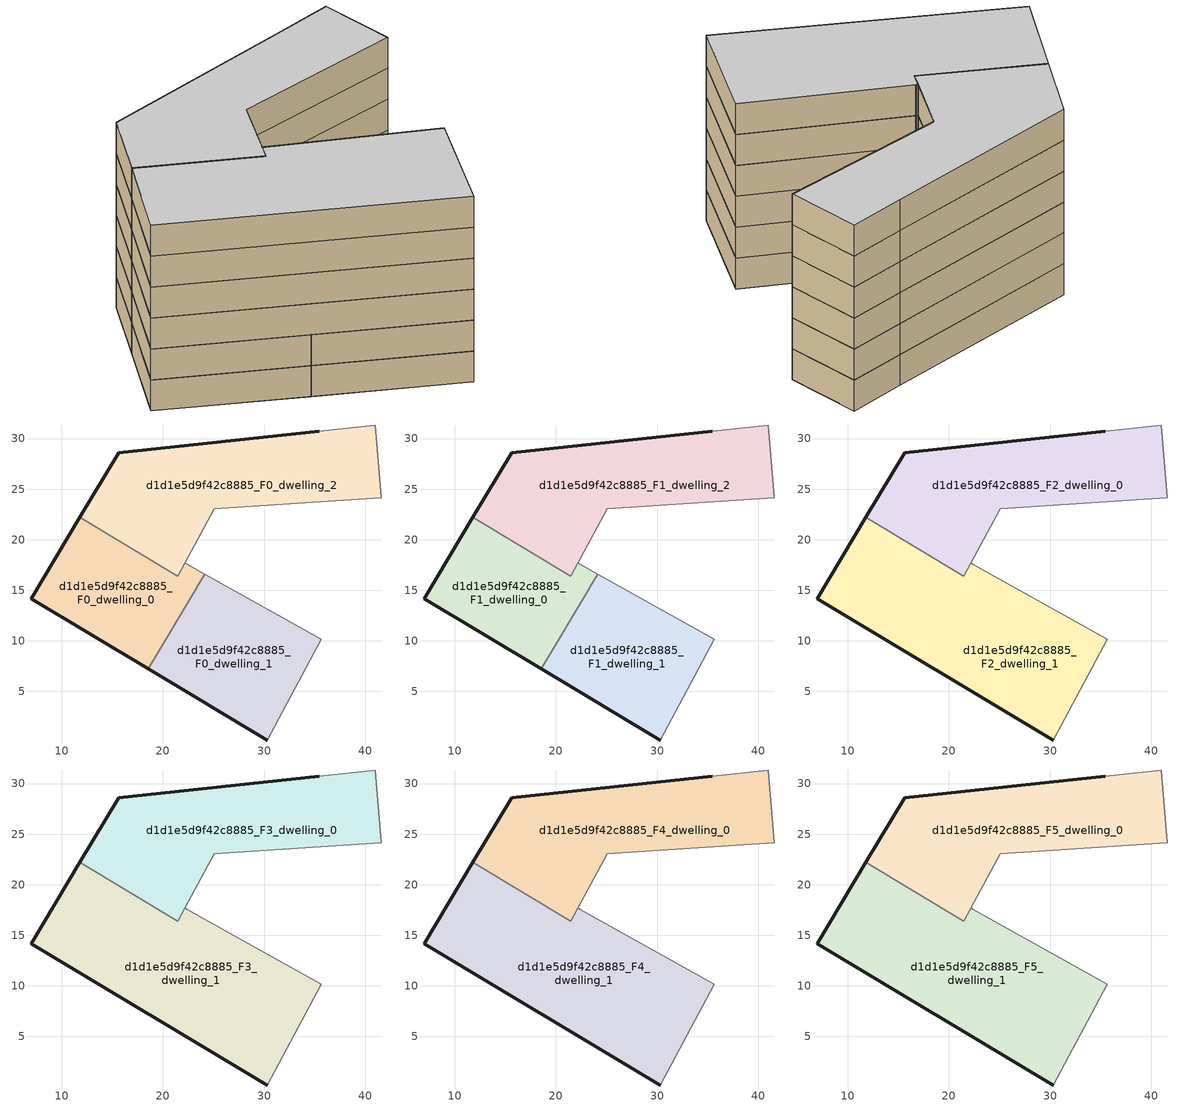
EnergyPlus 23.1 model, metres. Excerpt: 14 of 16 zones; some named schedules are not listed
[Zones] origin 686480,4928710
d1d1e5d9f42c8885_F0_dwelling_0
 floor ground (EU_floor_Construction): 18.54,7.24 23.36,15.27 24.15,16.58 22.31,17.61 22.18,17.68 21.48,16.4 11.79,22.21 6.97,14.18 z0
 wall outside (EU_wall_Construction): 18.55,7.24 6.97,14.18 11.79,22.21 z0:3
 wall adiabatic (EU_wall_Construction): 22.18,17.68 22.31,17.61 24.15,16.58 z0:3
 wall to d1d1e5d9f42c8885_F0_dwelling_1 (EU_wall_Construction): 24.15,16.58 23.36,15.27 18.55,7.24 z0:3
 wall to d1d1e5d9f42c8885_F0_dwelling_2 (EU_wall_Construction): 11.79,22.21 21.48,16.4 22.18,17.68 z0:3
d1d1e5d9f42c8885_F0_dwelling_1
 floor ground (EU_floor_Construction): 30.3,0.19 35.64,10.14 24.15,16.58 23.36,15.27 18.55,7.24 z0
 wall outside (EU_wall_Construction): 30.3,0.19 18.55,7.24 z0:3
 wall adiabatic (EU_wall_Construction): 24.15,16.58 35.64,10.14 30.3,0.19 z0:3
d1d1e5d9f42c8885_F0_dwelling_2
 floor ground (EU_floor_Construction): 41.59,24.15 41,31.34 35.44,30.72 15.62,28.61 11.79,22.21 21.48,16.4 25.08,23.04 z0
 wall outside (EU_wall_Construction): 11.79,22.21 15.62,28.61 35.44,30.72 z0:3
 wall adiabatic (EU_wall_Construction): 35.44,30.72 41,31.34 41.59,24.15 25.08,23.04 22.18,17.68 z0:3
d1d1e5d9f42c8885_F1_dwelling_0
 floor to d1d1e5d9f42c8885_F0_dwelling_0 (EU_floor_Construction): 18.54,7.24 23.36,15.27 24.15,16.58 22.31,17.61 22.18,17.68 21.48,16.4 11.79,22.21 6.97,14.18 z3
 wall outside (EU_wall_Construction): 18.55,7.24 6.97,14.18 11.79,22.21 z3:6
 wall adiabatic (EU_wall_Construction): 22.18,17.68 22.31,17.61 24.15,16.58 z3:6
 wall to d1d1e5d9f42c8885_F1_dwelling_1 (EU_wall_Construction): 24.15,16.58 23.36,15.27 18.55,7.24 z3:6
 wall to d1d1e5d9f42c8885_F1_dwelling_2 (EU_wall_Construction): 11.79,22.21 21.48,16.4 22.18,17.68 z3:6
d1d1e5d9f42c8885_F1_dwelling_1
 floor to d1d1e5d9f42c8885_F0_dwelling_1 (EU_floor_Construction): 30.3,0.19 35.64,10.14 24.15,16.58 18.54,7.24 z3
 wall outside (EU_wall_Construction): 30.3,0.19 18.55,7.24 z3:6
 wall adiabatic (EU_wall_Construction): 24.15,16.58 35.64,10.14 30.3,0.19 z3:6
d1d1e5d9f42c8885_F1_dwelling_2
 floor to d1d1e5d9f42c8885_F0_dwelling_2 (EU_floor_Construction): 41.59,24.15 41,31.34 35.44,30.72 15.62,28.61 11.79,22.21 21.48,16.4 25.08,23.04 z3
 wall outside (EU_wall_Construction): 11.79,22.21 15.62,28.61 35.44,30.72 z3:6
 wall adiabatic (EU_wall_Construction): 35.44,30.72 41,31.34 41.59,24.15 25.08,23.04 22.18,17.68 z3:6
d1d1e5d9f42c8885_F2_dwelling_0
 floor to d1d1e5d9f42c8885_F1_dwelling_2 (EU_floor_Construction): 41.59,24.15 41,31.34 35.44,30.72 15.62,28.61 11.79,22.21 21.48,16.4 25.08,23.04 z6
 wall outside (EU_wall_Construction): 11.79,22.21 15.62,28.61 35.44,30.72 z6:9
 wall adiabatic (EU_wall_Construction): 35.44,30.72 41,31.34 41.59,24.15 25.08,23.04 22.18,17.68 z6:9
 wall to d1d1e5d9f42c8885_F2_dwelling_1 (EU_wall_Construction): 22.18,17.68 21.48,16.4 11.79,22.21 z6:9
d1d1e5d9f42c8885_F2_dwelling_1
 floor outside (EU_floor_Construction): 18.54,7.24 24.15,16.58 23.36,15.27 z6
 floor to d1d1e5d9f42c8885_F1_dwelling_0 (EU_floor_Construction): 18.54,7.24 23.36,15.27 24.15,16.58 22.31,17.61 22.18,17.68 21.48,16.4 11.79,22.21 6.97,14.18 z6
 floor to d1d1e5d9f42c8885_F1_dwelling_1 (EU_floor_Construction): 30.3,0.19 35.64,10.14 24.15,16.58 18.54,7.24 z6
 wall outside (EU_wall_Construction): 30.3,0.19 6.97,14.18 11.79,22.21 z6:9
 wall adiabatic (EU_wall_Construction): 22.18,17.68 22.31,17.61 22.33,17.59 35.64,10.14 30.3,0.19 z6:9
d1d1e5d9f42c8885_F3_dwelling_0
 floor to d1d1e5d9f42c8885_F2_dwelling_0 (EU_floor_Construction): 41.59,24.15 41,31.34 35.44,30.72 15.62,28.61 11.79,22.21 21.48,16.4 25.08,23.04 z9
 wall outside (EU_wall_Construction): 11.79,22.21 15.62,28.61 35.44,30.72 z9:12
 wall adiabatic (EU_wall_Construction): 35.44,30.72 41,31.34 41.59,24.15 25.08,23.04 22.18,17.68 z9:12
 wall to d1d1e5d9f42c8885_F3_dwelling_1 (EU_wall_Construction): 22.18,17.68 21.48,16.4 11.79,22.21 z9:12
d1d1e5d9f42c8885_F3_dwelling_1
 floor to d1d1e5d9f42c8885_F2_dwelling_1 (EU_floor_Construction): 30.3,0.19 35.64,10.14 22.33,17.59 22.31,17.61 22.18,17.68 21.48,16.4 11.79,22.21 6.97,14.18 z9
 wall outside (EU_wall_Construction): 30.3,0.19 6.97,14.18 11.79,22.21 z9:12
 wall adiabatic (EU_wall_Construction): 22.18,17.68 22.31,17.61 22.33,17.59 35.64,10.14 30.3,0.19 z9:12
d1d1e5d9f42c8885_F4_dwelling_0
 floor to d1d1e5d9f42c8885_F3_dwelling_0 (EU_floor_Construction): 41.59,24.15 41,31.34 35.44,30.72 15.62,28.61 11.79,22.21 21.48,16.4 25.08,23.04 z12
 wall outside (EU_wall_Construction): 11.79,22.21 15.62,28.61 35.44,30.72 z12:15
 wall adiabatic (EU_wall_Construction): 35.44,30.72 41,31.34 41.59,24.15 25.08,23.04 22.18,17.68 z12:15
 wall to d1d1e5d9f42c8885_F4_dwelling_1 (EU_wall_Construction): 22.18,17.68 21.48,16.4 11.79,22.21 z12:15
d1d1e5d9f42c8885_F4_dwelling_1
 floor to d1d1e5d9f42c8885_F3_dwelling_1 (EU_floor_Construction): 30.3,0.19 35.64,10.14 22.33,17.59 22.31,17.61 22.18,17.68 21.48,16.4 11.79,22.21 6.97,14.18 z12
 wall outside (EU_wall_Construction): 30.3,0.19 6.97,14.18 11.79,22.21 z12:15
 wall adiabatic (EU_wall_Construction): 22.18,17.68 22.31,17.61 22.33,17.59 35.64,10.14 30.3,0.19 z12:15
d1d1e5d9f42c8885_F5_dwelling_0
 floor to d1d1e5d9f42c8885_F4_dwelling_0 (EU_floor_Construction): 41.59,24.15 41,31.34 35.44,30.72 15.62,28.61 11.79,22.21 21.48,16.4 25.08,23.04 z15
 wall outside (EU_wall_Construction): 11.79,22.21 15.62,28.61 35.44,30.72 z15:18
 wall adiabatic (EU_wall_Construction): 35.44,30.72 41,31.34 41.59,24.15 25.08,23.04 22.18,17.68 z15:18
 wall to d1d1e5d9f42c8885_F5_dwelling_1 (EU_wall_Construction): 22.18,17.68 21.48,16.4 11.79,22.21 z15:18
 ceiling to d1d1e5d9f42c8885_F6_dwelling_0 (EU_floor_Construction): 41,31.34 41.59,24.15 25.08,23.04 21.48,16.4 11.79,22.21 15.62,28.61 35.44,30.72 z18
d1d1e5d9f42c8885_F5_dwelling_1
 floor to d1d1e5d9f42c8885_F4_dwelling_1 (EU_floor_Construction): 30.3,0.19 35.64,10.14 22.33,17.59 22.31,17.61 22.18,17.68 21.48,16.4 11.79,22.21 6.97,14.18 z15
 wall outside (EU_wall_Construction): 30.3,0.19 6.97,14.18 11.79,22.21 z15:18
 wall adiabatic (EU_wall_Construction): 22.18,17.68 22.31,17.61 22.33,17.59 35.64,10.14 30.3,0.19 z15:18
 ceiling to d1d1e5d9f42c8885_F6_dwelling_1 (EU_floor_Construction): 35.64,10.14 30.3,0.19 6.97,14.18 11.79,22.21 21.48,16.4 22.18,17.68 22.31,17.61 22.33,17.59 z18
[Building]
EU S2 Campaign: North Axis=0; Terrain=City; Solar Distribution=FullExterior
[Site:Location]
Bologna: Latitude=44.5; Longitude=11.25; Time Zone=1; Elevation=37
[SizingPeriod:WeatherFileDays]
AnnualSizingPeriod: Begin Month=1; Begin Day of Month=1; End Month=12; End Day of Month=31; Day of Week for Start Day=Monday; Use Weather File Daylight Saving Period=No; Use Weather File Rain and Snow Indicators=No
[MATERIAL]
EU_InternalMass_Material: Roughness=MediumRough; Thickness=0.1; Conductivity=1; Density=1800; Specific Heat=900; Thermal Absorptance=0.9; Solar Absorptance=0.7; Visible Absorptance=0.7
[MATERIAL:NOMASS] Roughness=MediumRough; Thermal Absorptance=0.9; Solar Absorptance=0.7; Visible Absorptance=0.7
Name | Thermal Resistance
EU_wall_NoMass | 0.905828
EU_floor_NoMass | 0.67114
[CONSTRUCTION]
EU_wall_Construction: EU_wall_NoMass
EU_floor_Construction: EU_floor_NoMass
EU_InternalMass_Construction: EU_InternalMass_Material
[ZONE] Type=1; Multiplier=1; Ceiling Height=autocalculate; Floor Area=autocalculate; Part of Total Floor Area=Yes
Name | Volume
d1d1e5d9f42c8885_F0_dwelling_0; d1d1e5d9f42c8885_F1_dwelling_0 | 388.96
d1d1e5d9f42c8885_F2_dwelling_0; d1d1e5d9f42c8885_F3_dwelling_0; d1d1e5d9f42c8885_F4_dwelling_0; d1d1e5d9f42c8885_F5_dwelling_0; d1d1e5d9f42c8885_F0_dwelling_2; d1d1e5d9f42c8885_F1_dwelling_2 | 679.858
d1d1e5d9f42c8885_F0_dwelling_1 | 447.272
d1d1e5d9f42c8885_F1_dwelling_1 | 447.194
d1d1e5d9f42c8885_F2_dwelling_1 | 836.232
d1d1e5d9f42c8885_F3_dwelling_1; d1d1e5d9f42c8885_F4_dwelling_1; d1d1e5d9f42c8885_F5_dwelling_1 | 836.267
[INTERNALMASS] Construction=EU_InternalMass_Construction
Name | Zone or ZoneList | Surface Area
d1d1e5d9f42c8885_F0_dwelling_0_EU_InternalMass | d1d1e5d9f42c8885_F0_dwelling_0 | 129.66
d1d1e5d9f42c8885_F0_dwelling_1_EU_InternalMass | d1d1e5d9f42c8885_F0_dwelling_1 | 149.087
d1d1e5d9f42c8885_F0_dwelling_2_EU_InternalMass | d1d1e5d9f42c8885_F0_dwelling_2 | 226.623
d1d1e5d9f42c8885_F1_dwelling_0_EU_InternalMass | d1d1e5d9f42c8885_F1_dwelling_0 | 129.66
d1d1e5d9f42c8885_F1_dwelling_1_EU_InternalMass | d1d1e5d9f42c8885_F1_dwelling_1 | 149.087
d1d1e5d9f42c8885_F1_dwelling_2_EU_InternalMass | d1d1e5d9f42c8885_F1_dwelling_2 | 226.623
d1d1e5d9f42c8885_F2_dwelling_0_EU_InternalMass | d1d1e5d9f42c8885_F2_dwelling_0 | 226.623
d1d1e5d9f42c8885_F2_dwelling_1_EU_InternalMass | d1d1e5d9f42c8885_F2_dwelling_1 | 278.757
d1d1e5d9f42c8885_F3_dwelling_0_EU_InternalMass | d1d1e5d9f42c8885_F3_dwelling_0 | 226.623
d1d1e5d9f42c8885_F3_dwelling_1_EU_InternalMass | d1d1e5d9f42c8885_F3_dwelling_1 | 278.757
d1d1e5d9f42c8885_F4_dwelling_0_EU_InternalMass | d1d1e5d9f42c8885_F4_dwelling_0 | 226.623
d1d1e5d9f42c8885_F4_dwelling_1_EU_InternalMass | d1d1e5d9f42c8885_F4_dwelling_1 | 278.757
d1d1e5d9f42c8885_F5_dwelling_0_EU_InternalMass | d1d1e5d9f42c8885_F5_dwelling_0 | 226.623
d1d1e5d9f42c8885_F5_dwelling_1_EU_InternalMass | d1d1e5d9f42c8885_F5_dwelling_1 | 278.757
[OTHEREQUIPMENT] Fuel Type=Electricity; Design Level Calculation Method=Watts/Area; Power per Zone Floor Area=1; Fraction Latent=0; Fraction Radiant=0; Fraction Lost=0; Carbon Dioxide Generation Rate=0; EndUse Subcategory=EU_Step8_InternalGains
Name | Zone or ZoneList or Space or SpaceList | Schedule
EU_Step8_InternalGain_d1d1e5d9f42c8885_F0_dwelling_0_f000 | d1d1e5d9f42c8885_F0_dwelling_0 | EU_Step8_GainSchedule_d1d1e5d9f42c8885_F0_dwelling_0_f000
EU_Step8_InternalGain_d1d1e5d9f42c8885_F0_dwelling_1_f000 | d1d1e5d9f42c8885_F0_dwelling_1 | EU_Step8_GainSchedule_d1d1e5d9f42c8885_F0_dwelling_1_f000
EU_Step8_InternalGain_d1d1e5d9f42c8885_F0_dwelling_2_f000 | d1d1e5d9f42c8885_F0_dwelling_2 | EU_Step8_GainSchedule_d1d1e5d9f42c8885_F0_dwelling_2_f000
EU_Step8_InternalGain_d1d1e5d9f42c8885_F1_dwelling_0_f000 | d1d1e5d9f42c8885_F1_dwelling_0 | EU_Step8_GainSchedule_d1d1e5d9f42c8885_F1_dwelling_0_f000
EU_Step8_InternalGain_d1d1e5d9f42c8885_F1_dwelling_1_f000 | d1d1e5d9f42c8885_F1_dwelling_1 | EU_Step8_GainSchedule_d1d1e5d9f42c8885_F1_dwelling_1_f000
EU_Step8_InternalGain_d1d1e5d9f42c8885_F1_dwelling_2_f000 | d1d1e5d9f42c8885_F1_dwelling_2 | EU_Step8_GainSchedule_d1d1e5d9f42c8885_F1_dwelling_2_f000
EU_Step8_InternalGain_d1d1e5d9f42c8885_F2_dwelling_0_f000 | d1d1e5d9f42c8885_F2_dwelling_0 | EU_Step8_GainSchedule_d1d1e5d9f42c8885_F2_dwelling_0_f000
EU_Step8_InternalGain_d1d1e5d9f42c8885_F2_dwelling_1_f000 | d1d1e5d9f42c8885_F2_dwelling_1 | EU_Step8_GainSchedule_d1d1e5d9f42c8885_F2_dwelling_1_f000
EU_Step8_InternalGain_d1d1e5d9f42c8885_F3_dwelling_0_f000 | d1d1e5d9f42c8885_F3_dwelling_0 | EU_Step8_GainSchedule_d1d1e5d9f42c8885_F3_dwelling_0_f000
EU_Step8_InternalGain_d1d1e5d9f42c8885_F3_dwelling_1_f000 | d1d1e5d9f42c8885_F3_dwelling_1 | EU_Step8_GainSchedule_d1d1e5d9f42c8885_F3_dwelling_1_f000
EU_Step8_InternalGain_d1d1e5d9f42c8885_F4_dwelling_0_f000 | d1d1e5d9f42c8885_F4_dwelling_0 | EU_Step8_GainSchedule_d1d1e5d9f42c8885_F4_dwelling_0_f000
EU_Step8_InternalGain_d1d1e5d9f42c8885_F4_dwelling_1_f000 | d1d1e5d9f42c8885_F4_dwelling_1 | EU_Step8_GainSchedule_d1d1e5d9f42c8885_F4_dwelling_1_f000
EU_Step8_InternalGain_d1d1e5d9f42c8885_F5_dwelling_0_f000 | d1d1e5d9f42c8885_F5_dwelling_0 | EU_Step8_GainSchedule_d1d1e5d9f42c8885_F5_dwelling_0_f000
EU_Step8_InternalGain_d1d1e5d9f42c8885_F5_dwelling_1_f000 | d1d1e5d9f42c8885_F5_dwelling_1 | EU_Step8_GainSchedule_d1d1e5d9f42c8885_F5_dwelling_1_f000
[ZONEVENTILATION:DESIGNFLOWRATE] Schedule=EU_AlwaysOn; Design Flow Rate Calculation Method=AirChanges/Hour; Air Changes per Hour=0.73129; Ventilation Type=Natural; Fan Pressure Rise=0; Fan Total Efficiency=1; Constant Term Coefficient=1; Temperature Term Coefficient=0; Velocity Term Coefficient=0; Velocity Squared Term Coefficient=0; Minimum Indoor Temperature=-100; Maximum Indoor Temperature=100; Delta Temperature=-100; Minimum Outdoor Temperature=-100; Maximum Outdoor Temperature=100; Maximum Wind Speed=40
Name | Zone or ZoneList or Space or SpaceList
EU_ConstantAir_d1d1e5d9f42c8885_F0_dwelling_0 | d1d1e5d9f42c8885_F0_dwelling_0
EU_ConstantAir_d1d1e5d9f42c8885_F0_dwelling_1 | d1d1e5d9f42c8885_F0_dwelling_1
EU_ConstantAir_d1d1e5d9f42c8885_F0_dwelling_2 | d1d1e5d9f42c8885_F0_dwelling_2
EU_ConstantAir_d1d1e5d9f42c8885_F1_dwelling_0 | d1d1e5d9f42c8885_F1_dwelling_0
EU_ConstantAir_d1d1e5d9f42c8885_F1_dwelling_1 | d1d1e5d9f42c8885_F1_dwelling_1
EU_ConstantAir_d1d1e5d9f42c8885_F1_dwelling_2 | d1d1e5d9f42c8885_F1_dwelling_2
EU_ConstantAir_d1d1e5d9f42c8885_F2_dwelling_0 | d1d1e5d9f42c8885_F2_dwelling_0
EU_ConstantAir_d1d1e5d9f42c8885_F2_dwelling_1 | d1d1e5d9f42c8885_F2_dwelling_1
EU_ConstantAir_d1d1e5d9f42c8885_F3_dwelling_0 | d1d1e5d9f42c8885_F3_dwelling_0
EU_ConstantAir_d1d1e5d9f42c8885_F3_dwelling_1 | d1d1e5d9f42c8885_F3_dwelling_1
EU_ConstantAir_d1d1e5d9f42c8885_F4_dwelling_0 | d1d1e5d9f42c8885_F4_dwelling_0
EU_ConstantAir_d1d1e5d9f42c8885_F4_dwelling_1 | d1d1e5d9f42c8885_F4_dwelling_1
EU_ConstantAir_d1d1e5d9f42c8885_F5_dwelling_0 | d1d1e5d9f42c8885_F5_dwelling_0
EU_ConstantAir_d1d1e5d9f42c8885_F5_dwelling_1 | d1d1e5d9f42c8885_F5_dwelling_1
[HVACTEMPLATE:THERMOSTAT] Constant Heating Setpoint=20; Constant Cooling Setpoint=50
EU_HeatOnly_d1d1e5d9f42c8885_F0_dwelling_0; EU_HeatOnly_d1d1e5d9f42c8885_F0_dwelling_1; EU_HeatOnly_d1d1e5d9f42c8885_F0_dwelling_2; EU_HeatOnly_d1d1e5d9f42c8885_F1_dwelling_0; EU_HeatOnly_d1d1e5d9f42c8885_F1_dwelling_1; EU_HeatOnly_d1d1e5d9f42c8885_F1_dwelling_2; EU_HeatOnly_d1d1e5d9f42c8885_F2_dwelling_0; EU_HeatOnly_d1d1e5d9f42c8885_F2_dwelling_1; EU_HeatOnly_d1d1e5d9f42c8885_F3_dwelling_0; EU_HeatOnly_d1d1e5d9f42c8885_F3_dwelling_1; EU_HeatOnly_d1d1e5d9f42c8885_F4_dwelling_0; EU_HeatOnly_d1d1e5d9f42c8885_F4_dwelling_1; EU_HeatOnly_d1d1e5d9f42c8885_F5_dwelling_0; EU_HeatOnly_d1d1e5d9f42c8885_F5_dwelling_1; EU_HeatOnly_d1d1e5d9f42c8885_F6_dwelling_0; EU_HeatOnly_d1d1e5d9f42c8885_F6_dwelling_1
[HVACTEMPLATE:ZONE:IDEALLOADSAIRSYSTEM] System Availability Schedule=EU_AlwaysOn; Maximum Heating Supply Air Temperature=50; Minimum Cooling Supply Air Temperature=13; Maximum Heating Supply Air Humidity Ratio=0.0156; Minimum Cooling Supply Air Humidity Ratio=0.0077; Heating Limit=NoLimit; Cooling Limit=NoLimit; Heating Availability Schedule=EU_AlwaysOn; Cooling Availability Schedule=EU_CoolingOff; Dehumidification Control Type=ConstantSensibleHeatRatio; Cooling Sensible Heat Ratio=0.7; Dehumidification Setpoint=60; Humidification Control Type=None; Humidification Setpoint=30; Outdoor Air Method=None; Outdoor Air Flow Rate per Person=0.00944; Outdoor Air Flow Rate per Zone Floor Area=0; Outdoor Air Flow Rate per Zone=0; Demand Controlled Ventilation Type=None; Outdoor Air Economizer Type=NoEconomizer; Heat Recovery Type=None; Sensible Heat Recovery Effectiveness=0.7; Latent Heat Recovery Effectiveness=0.65
Name | Template Thermostat
d1d1e5d9f42c8885_F0_dwelling_0 | EU_HeatOnly_d1d1e5d9f42c8885_F0_dwelling_0
d1d1e5d9f42c8885_F0_dwelling_1 | EU_HeatOnly_d1d1e5d9f42c8885_F0_dwelling_1
d1d1e5d9f42c8885_F0_dwelling_2 | EU_HeatOnly_d1d1e5d9f42c8885_F0_dwelling_2
d1d1e5d9f42c8885_F1_dwelling_0 | EU_HeatOnly_d1d1e5d9f42c8885_F1_dwelling_0
d1d1e5d9f42c8885_F1_dwelling_1 | EU_HeatOnly_d1d1e5d9f42c8885_F1_dwelling_1
d1d1e5d9f42c8885_F1_dwelling_2 | EU_HeatOnly_d1d1e5d9f42c8885_F1_dwelling_2
d1d1e5d9f42c8885_F2_dwelling_0 | EU_HeatOnly_d1d1e5d9f42c8885_F2_dwelling_0
d1d1e5d9f42c8885_F2_dwelling_1 | EU_HeatOnly_d1d1e5d9f42c8885_F2_dwelling_1
d1d1e5d9f42c8885_F3_dwelling_0 | EU_HeatOnly_d1d1e5d9f42c8885_F3_dwelling_0
d1d1e5d9f42c8885_F3_dwelling_1 | EU_HeatOnly_d1d1e5d9f42c8885_F3_dwelling_1
d1d1e5d9f42c8885_F4_dwelling_0 | EU_HeatOnly_d1d1e5d9f42c8885_F4_dwelling_0
d1d1e5d9f42c8885_F4_dwelling_1 | EU_HeatOnly_d1d1e5d9f42c8885_F4_dwelling_1
d1d1e5d9f42c8885_F5_dwelling_0 | EU_HeatOnly_d1d1e5d9f42c8885_F5_dwelling_0
d1d1e5d9f42c8885_F5_dwelling_1 | EU_HeatOnly_d1d1e5d9f42c8885_F5_dwelling_1
[SIZING:ZONE]
d1d1e5d9f42c8885_F0_dwelling_0: Zone Cooling Design Supply Air Temperature Input Method=SupplyAirTemperature; Zone Cooling Design Supply Air Temperature=13; Zone Heating Design Supply Air Temperature Input Method=SupplyAirTemperature; Zone Heating Design Supply Air Temperature=50; Zone Cooling Design Supply Air Humidity Ratio=0.008; Zone Heating Design Supply Air Humidity Ratio=0.008; Cooling Design Air Flow Method=DesignDay; Cooling Design Air Flow Rate=0; Cooling Minimum Air Flow per Zone Floor Area=0.000762; Cooling Minimum Air Flow=0; Cooling Minimum Air Flow Fraction=0.2; Heating Design Air Flow Method=DesignDay; Heating Design Air Flow Rate=0; Heating Maximum Air Flow per Zone Floor Area=0.002032; Heating Maximum Air Flow=0.141576; Heating Maximum Air Flow Fraction=0.3; Account for Dedicated Outdoor Air System=No; Dedicated Outdoor Air System Control Strategy=NeutralSupplyAir; Dedicated Outdoor Air Low Setpoint Temperature for Design=autosize; Dedicated Outdoor Air High Setpoint Temperature for Design=autosize; Zone Load Sizing Method=Sensible Load Only No Latent Load; Zone Latent Cooling Design Supply Air Humidity Ratio Input Method=HumidityRatioDifference; Zone Cooling Design Supply Air Humidity Ratio Difference=0.005; Zone Latent Heating Design Supply Air Humidity Ratio Input Method=HumidityRatioDifference; Zone Humidification Design Supply Air Humidity Ratio Difference=0.005
